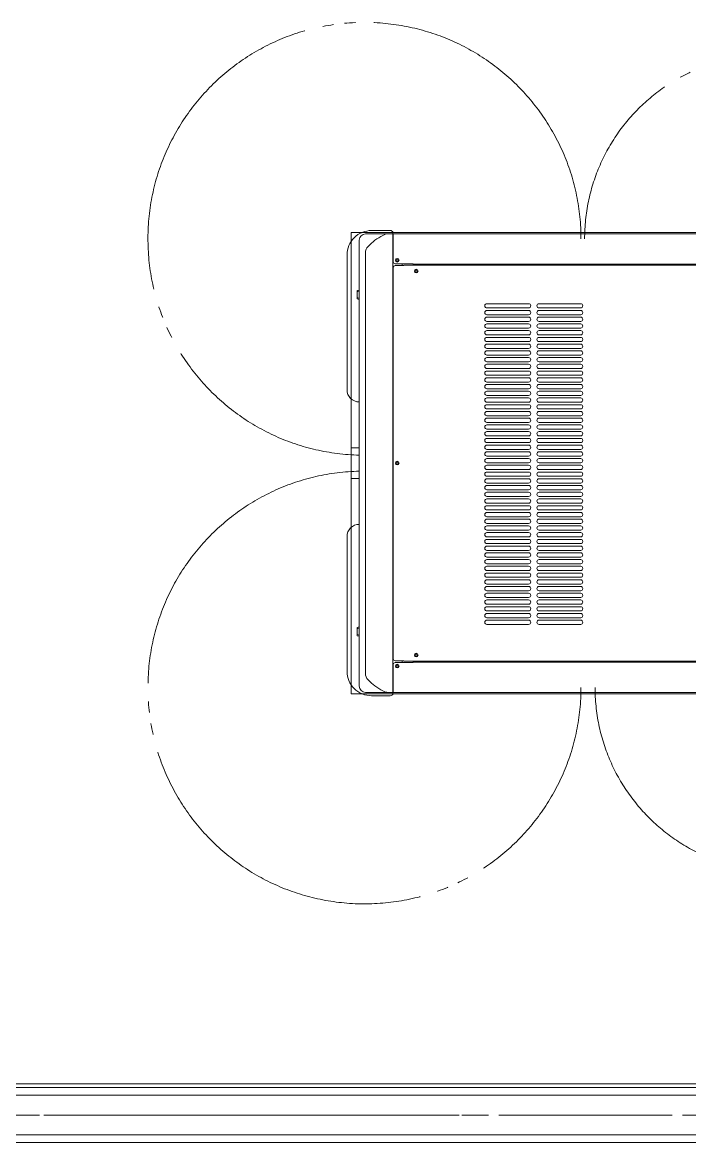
# Model space of a CAD drawing. Units: millimetres at full size. Extents: x -12803 to 120774, y -9413 to 101127.
# Drawn here: x 106902 to 107991, y 8751 to 10581 of the extents above; entities that cross this region are included whole.
import ezdxf

# ---------------------------------------------------------------- set-up
doc = ezdxf.new("R2010")
doc.units = ezdxf.units.MM
doc.header["$LTSCALE"] = 30
for name, pattern in [('CHAIN2', [12, 9, -1, 1, -1]), ('DOUBLE_CHAIN1', [8.8, 5, -1, 0.6, -0.6, 0.6, -1]), ('LONG_DOUBLE_CHAIN', [21.8, 18, -1, 0.6, -0.6, 0.6, -1])]:
    doc.linetypes.add(name, pattern=pattern)
doc.layers.add('0-0_NoName', color=7, linetype='Continuous')
for name, color, linetype, lineweight in [('0-E_AIHO48-厨房機器既設品', 7, 'Continuous', 15), ('2-2_間仕切り芯', 7, 'DOUBLE_CHAIN1', 15), ('2-3_間仕切り', 7, 'Continuous', 15), ('3-2_AIHO08-壁芯', 7, 'CHAIN2', 15)]:
    doc.layers.add(name, color=color, linetype=linetype, lineweight=lineweight)

# ---------------------------------------------------------------- blocks, each defined once
blk = doc.blocks.new('グループ部品-732')
at = {"layer": '0-E_AIHO48-厨房機器既設品'}
for p, q in [((107506.68, 10235.91), (107461.68, 10235.91)), ((107471.68, 10241.41), (107502.16, 10241.41)), ((107505.88, 10239.94), (107504.94, 10240.57)), ((107506.68, 10238.45), (107506.68, 10235.91)), ((108247.18, 10238.41), (107506.68, 10238.41)), ((107506.68, 10235.91), (107506.68, 9486.91)), ((107507.18, 10235.41), (107506.68, 10235.41)), ((107506.68, 10234.91), (107507.18, 10234.91)), ((107507.18, 10190.11), (107507.18, 10235.91)), ((108751.18, 10235.91), (107507.18, 10235.91)), ((107431.68, 9981.41), (107431.68, 10201.41)), ((107461.68, 9517.77), (107461.68, 10205.05)), ((107507.18, 9541.51), (107507.18, 10181.31)), ((107510.18, 10187.11), (107539.68, 10187.11)), ((107510.18, 10184.31), (107524.18, 10184.31)), ((107521.68, 10187.11), (107521.68, 10184.31)), ((108734.18, 10184.91), (107524.18, 10184.91)), ((107524.18, 10184.91), (107524.18, 10184.31)), ((107539.68, 10184.91), (107539.68, 10187.11)), ((108718.68, 10186.31), (107539.68, 10186.31)), ((107506.68, 10170.16), (107507.18, 10170.16)), ((107451.68, 10144.22), (107448.48, 10143.36)), ((107448.48, 10129.86), (107448.48, 10143.36)), ((107451.68, 10142.72), (107448.48, 10141.38)), ((107506.68, 10150.16), (107507.18, 10150.16)), ((107451.68, 10130.5), (107448.48, 10131.84)), ((107448.48, 10129.86), (107451.68, 10129)), ((107728.18, 10121.91), (107660.18, 10121.91)), ((107813.18, 10121.91), (107745.18, 10121.91)), ((107660.18, 10114.91), (107728.18, 10114.91)), ((107728.18, 10110.91), (107660.18, 10110.91)), ((107660.18, 10103.91), (107728.18, 10103.91)), ((107745.18, 10114.91), (107813.18, 10114.91)), ((107813.18, 10110.91), (107745.18, 10110.91)), ((107745.18, 10103.91), (107813.18, 10103.91)), ((107728.18, 10099.91), (107660.18, 10099.91)), ((107660.18, 10092.91), (107728.18, 10092.91)), ((107728.18, 10088.91), (107660.18, 10088.91)), ((107813.18, 10099.91), (107745.18, 10099.91)), ((107745.18, 10092.91), (107813.18, 10092.91)), ((107813.18, 10088.91), (107745.18, 10088.91)), ((107660.18, 10081.91), (107728.18, 10081.91)), ((107728.18, 10077.91), (107660.18, 10077.91)), ((107660.18, 10070.91), (107728.18, 10070.91)), ((107728.18, 10066.91), (107660.18, 10066.91)), ((107745.18, 10081.91), (107813.18, 10081.91)), ((107813.18, 10077.91), (107745.18, 10077.91)), ((107745.18, 10070.91), (107813.18, 10070.91)), ((107813.18, 10066.91), (107745.18, 10066.91)), ((107660.18, 10059.91), (107728.18, 10059.91)), ((107728.18, 10055.91), (107660.18, 10055.91)), ((107660.18, 10048.91), (107728.18, 10048.91)), ((107745.18, 10059.91), (107813.18, 10059.91)), ((107813.18, 10055.91), (107745.18, 10055.91)), ((107745.18, 10048.91), (107813.18, 10048.91)), ((107728.18, 10044.91), (107660.18, 10044.91)), ((107660.18, 10037.91), (107728.18, 10037.91)), ((107728.18, 10033.91), (107660.18, 10033.91)), ((107813.18, 10044.91), (107745.18, 10044.91)), ((107745.18, 10037.91), (107813.18, 10037.91)), ((107813.18, 10033.91), (107745.18, 10033.91)), ((107660.18, 10026.91), (107728.18, 10026.91)), ((107728.18, 10022.91), (107660.18, 10022.91)), ((107660.18, 10015.91), (107728.18, 10015.91)), ((107728.18, 10011.91), (107660.18, 10011.91)), ((107745.18, 10026.91), (107813.18, 10026.91)), ((107813.18, 10022.91), (107745.18, 10022.91)), ((107745.18, 10015.91), (107813.18, 10015.91)), ((107813.18, 10011.91), (107745.18, 10011.91)), ((107660.18, 10004.91), (107728.18, 10004.91)), ((107728.18, 10000.91), (107660.18, 10000.91)), ((107660.18, 9993.91), (107728.18, 9993.91)), ((107745.18, 10004.91), (107813.18, 10004.91)), ((107813.18, 10000.91), (107745.18, 10000.91)), ((107745.18, 9993.91), (107813.18, 9993.91)), ((107728.18, 9989.91), (107660.18, 9989.91)), ((107660.18, 9982.91), (107728.18, 9982.91)), ((107728.18, 9978.91), (107660.18, 9978.91)), ((107813.18, 9989.91), (107745.18, 9989.91)), ((107745.18, 9982.91), (107813.18, 9982.91)), ((107813.18, 9978.91), (107745.18, 9978.91)), ((107660.18, 9971.91), (107728.18, 9971.91)), ((107728.18, 9967.91), (107660.18, 9967.91)), ((107660.18, 9960.91), (107728.18, 9960.91)), ((107728.18, 9956.91), (107660.18, 9956.91)), ((107745.18, 9971.91), (107813.18, 9971.91)), ((107813.18, 9967.91), (107745.18, 9967.91)), ((107745.18, 9960.91), (107813.18, 9960.91)), ((107813.18, 9956.91), (107745.18, 9956.91)), ((107660.18, 9949.91), (107728.18, 9949.91)), ((107728.18, 9945.91), (107660.18, 9945.91)), ((107660.18, 9938.91), (107728.18, 9938.91)), ((107745.18, 9949.91), (107813.18, 9949.91)), ((107813.18, 9945.91), (107745.18, 9945.91)), ((107745.18, 9938.91), (107813.18, 9938.91)), ((107728.18, 9934.91), (107660.18, 9934.91)), ((107660.18, 9927.91), (107728.18, 9927.91)), ((107728.18, 9923.91), (107660.18, 9923.91)), ((107813.18, 9934.91), (107745.18, 9934.91)), ((107745.18, 9927.91), (107813.18, 9927.91)), ((107813.18, 9923.91), (107745.18, 9923.91)), ((107660.18, 9916.91), (107728.18, 9916.91)), ((107728.18, 9912.91), (107660.18, 9912.91)), ((107660.18, 9905.91), (107728.18, 9905.91)), ((107728.18, 9901.91), (107660.18, 9901.91)), ((107745.18, 9916.91), (107813.18, 9916.91)), ((107813.18, 9912.91), (107745.18, 9912.91)), ((107745.18, 9905.91), (107813.18, 9905.91)), ((107813.18, 9901.91), (107745.18, 9901.91)), ((107438.68, 9886.41), (107438.68, 9836.41)), ((107438.68, 9886.41), (107451.68, 9886.41)), ((107660.18, 9894.91), (107728.18, 9894.91)), ((107728.18, 9890.91), (107660.18, 9890.91)), ((107660.18, 9883.91), (107728.18, 9883.91)), ((107745.18, 9894.91), (107813.18, 9894.91)), ((107813.18, 9890.91), (107745.18, 9890.91)), ((107745.18, 9883.91), (107813.18, 9883.91)), ((107728.18, 9879.91), (107660.18, 9879.91)), ((107660.18, 9872.91), (107728.18, 9872.91)), ((107728.18, 9868.91), (107660.18, 9868.91)), ((107813.18, 9879.91), (107745.18, 9879.91)), ((107745.18, 9872.91), (107813.18, 9872.91)), ((107813.18, 9868.91), (107745.18, 9868.91)), ((107660.18, 9861.91), (107728.18, 9861.91)), ((107728.18, 9857.91), (107660.18, 9857.91)), ((107660.18, 9850.91), (107728.18, 9850.91)), ((107728.18, 9846.91), (107660.18, 9846.91)), ((107745.18, 9861.91), (107813.18, 9861.91)), ((107813.18, 9857.91), (107745.18, 9857.91)), ((107745.18, 9850.91), (107813.18, 9850.91)), ((107813.18, 9846.91), (107745.18, 9846.91)), ((107438.68, 9836.41), (107451.68, 9836.41)), ((107660.18, 9839.91), (107728.18, 9839.91)), ((107728.18, 9835.91), (107660.18, 9835.91)), ((107660.18, 9828.91), (107728.18, 9828.91)), ((107745.18, 9839.91), (107813.18, 9839.91)), ((107813.18, 9835.91), (107745.18, 9835.91)), ((107745.18, 9828.91), (107813.18, 9828.91)), ((107728.18, 9824.91), (107660.18, 9824.91)), ((107660.18, 9817.91), (107728.18, 9817.91)), ((107728.18, 9813.91), (107660.18, 9813.91)), ((107813.18, 9824.91), (107745.18, 9824.91)), ((107745.18, 9817.91), (107813.18, 9817.91)), ((107813.18, 9813.91), (107745.18, 9813.91)), ((107660.18, 9806.91), (107728.18, 9806.91)), ((107728.18, 9802.91), (107660.18, 9802.91)), ((107660.18, 9795.91), (107728.18, 9795.91)), ((107728.18, 9791.91), (107660.18, 9791.91)), ((107745.18, 9806.91), (107813.18, 9806.91)), ((107813.18, 9802.91), (107745.18, 9802.91)), ((107745.18, 9795.91), (107813.18, 9795.91)), ((107813.18, 9791.91), (107745.18, 9791.91)), ((107660.18, 9784.91), (107728.18, 9784.91)), ((107728.18, 9780.91), (107660.18, 9780.91)), ((107660.18, 9773.91), (107728.18, 9773.91)), ((107745.18, 9784.91), (107813.18, 9784.91)), ((107813.18, 9780.91), (107745.18, 9780.91)), ((107745.18, 9773.91), (107813.18, 9773.91)), ((107728.18, 9769.91), (107660.18, 9769.91)), ((107660.18, 9762.91), (107728.18, 9762.91)), ((107728.18, 9758.91), (107660.18, 9758.91)), ((107813.18, 9769.91), (107745.18, 9769.91)), ((107745.18, 9762.91), (107813.18, 9762.91)), ((107813.18, 9758.91), (107745.18, 9758.91)), ((107431.68, 9741.41), (107431.68, 9521.41)), ((107660.18, 9751.91), (107728.18, 9751.91)), ((107728.18, 9747.91), (107660.18, 9747.91)), ((107660.18, 9740.91), (107728.18, 9740.91)), ((107728.18, 9736.91), (107660.18, 9736.91)), ((107745.18, 9751.91), (107813.18, 9751.91)), ((107813.18, 9747.91), (107745.18, 9747.91)), ((107745.18, 9740.91), (107813.18, 9740.91)), ((107813.18, 9736.91), (107745.18, 9736.91)), ((107660.18, 9729.91), (107728.18, 9729.91)), ((107728.18, 9725.91), (107660.18, 9725.91)), ((107660.18, 9718.91), (107728.18, 9718.91)), ((107745.18, 9729.91), (107813.18, 9729.91)), ((107813.18, 9725.91), (107745.18, 9725.91)), ((107745.18, 9718.91), (107813.18, 9718.91)), ((107728.18, 9714.91), (107660.18, 9714.91)), ((107660.18, 9707.91), (107728.18, 9707.91)), ((107728.18, 9703.91), (107660.18, 9703.91)), ((107813.18, 9714.91), (107745.18, 9714.91)), ((107745.18, 9707.91), (107813.18, 9707.91)), ((107813.18, 9703.91), (107745.18, 9703.91)), ((107660.18, 9696.91), (107728.18, 9696.91)), ((107728.18, 9692.91), (107660.18, 9692.91)), ((107660.18, 9685.91), (107728.18, 9685.91)), ((107728.18, 9681.91), (107660.18, 9681.91)), ((107745.18, 9696.91), (107813.18, 9696.91)), ((107813.18, 9692.91), (107745.18, 9692.91)), ((107745.18, 9685.91), (107813.18, 9685.91)), ((107813.18, 9681.91), (107745.18, 9681.91)), ((107660.18, 9674.91), (107728.18, 9674.91)), ((107728.18, 9670.91), (107660.18, 9670.91)), ((107660.18, 9663.91), (107728.18, 9663.91)), ((107745.18, 9674.91), (107813.18, 9674.91)), ((107813.18, 9670.91), (107745.18, 9670.91)), ((107745.18, 9663.91), (107813.18, 9663.91)), ((107728.18, 9659.91), (107660.18, 9659.91)), ((107660.18, 9652.91), (107728.18, 9652.91)), ((107728.18, 9648.91), (107660.18, 9648.91)), ((107813.18, 9659.91), (107745.18, 9659.91)), ((107745.18, 9652.91), (107813.18, 9652.91)), ((107813.18, 9648.91), (107745.18, 9648.91)), ((107660.18, 9641.91), (107728.18, 9641.91)), ((107728.18, 9637.91), (107660.18, 9637.91)), ((107660.18, 9630.91), (107728.18, 9630.91)), ((107728.18, 9626.91), (107660.18, 9626.91)), ((107745.18, 9641.91), (107813.18, 9641.91)), ((107813.18, 9637.91), (107745.18, 9637.91)), ((107745.18, 9630.91), (107813.18, 9630.91)), ((107813.18, 9626.91), (107745.18, 9626.91)), ((107660.18, 9619.91), (107728.18, 9619.91)), ((107728.18, 9615.91), (107660.18, 9615.91)), ((107660.18, 9608.91), (107728.18, 9608.91)), ((107745.18, 9619.91), (107813.18, 9619.91)), ((107813.18, 9615.91), (107745.18, 9615.91)), ((107745.18, 9608.91), (107813.18, 9608.91)), ((107451.68, 9593.82), (107448.48, 9592.96)), ((107448.48, 9579.46), (107448.48, 9592.96)), ((107451.68, 9592.32), (107448.48, 9590.98)), ((107728.18, 9604.91), (107660.18, 9604.91)), ((107660.18, 9597.91), (107728.18, 9597.91)), ((107813.18, 9604.91), (107745.18, 9604.91)), ((107745.18, 9597.91), (107813.18, 9597.91)), ((107451.68, 9580.1), (107448.48, 9581.44)), ((107448.48, 9579.46), (107451.68, 9578.6)), ((107506.68, 9572.66), (107507.18, 9572.66)), ((107506.68, 9552.66), (107507.18, 9552.66)), ((107510.18, 9538.51), (107524.18, 9538.51)), ((107510.18, 9535.71), (107539.68, 9535.71)), ((107521.68, 9538.51), (107521.68, 9535.71)), ((107524.18, 9537.91), (107524.18, 9538.51)), ((108734.18, 9537.91), (107524.18, 9537.91)), ((107539.68, 9537.91), (107539.68, 9535.71)), ((107539.68, 9536.51), (108718.68, 9536.51)), ((107507.18, 9532.71), (107507.18, 9486.91)), ((107506.68, 9486.91), (107461.68, 9486.91)), ((107471.68, 9481.41), (107502.16, 9481.41)), ((107505.88, 9482.88), (107504.94, 9482.25)), ((107507.18, 9487.91), (107506.68, 9487.91)), ((107507.18, 9487.41), (107506.68, 9487.41)), ((107506.68, 9486.91), (107506.68, 9484.37)), ((107506.68, 9484.41), (108751.68, 9484.41)), ((107507.18, 9486.91), (108751.18, 9486.91))]:
    blk.add_line(p, q, dxfattribs=at)
blk.add_lwpolyline([(107438.68, 10238.42), (108826.68, 10238.4), (108826.68, 9484.4), (107438.68, 9484.42)], close=True, dxfattribs=at)
blk.add_lwpolyline([(107451.68, 10225.91), (107451.68, 9961.41), (107451.68, 9886.41), (107451.68, 9836.41), (107451.68, 9761.41), (107451.68, 9496.91)], dxfattribs=at)
for centre, radius in [((107513.68, 10192.91), 3), ((107513.68, 10192.91), 1.6), ((107544.68, 10175.11), 3), ((107544.68, 10175.11), 1.6), ((107513.68, 9861.41), 3), ((107513.68, 9861.41), 1.6), ((107544.68, 9547.71), 3), ((107544.68, 9547.71), 1.6), ((107513.68, 9529.91), 3), ((107513.68, 9529.91), 1.6)]:
    blk.add_circle(centre, radius, dxfattribs=at)
at = {"layer": '0-E_AIHO48-厨房機器既設品', "linetype": 'LONG_DOUBLE_CHAIN'}
for centre, radius, start, end in [((107460.18, 10227.91), 353.5, 0, 268.62217), ((108120.68, 10227.91), 301, 0, 180), ((107460.18, 9494.91), 353.5, 91.37783, 0), ((108137.68, 9494.91), 301, 180, 0)]:
    blk.add_arc(centre, radius, start, end, dxfattribs=at)
at = {"layer": '0-E_AIHO48-厨房機器既設品'}
for centre, radius, start, end in [((107471.68, 10201.41), 40, 89.99986, 180.00017), ((107461.68, 10225.91), 10, 90, 180), ((107537.26, 10145.43), 100, 118.23261, 135.45343), ((107499.41, 10215.91), 20, 90, 118.23245), ((107502.16, 10236.41), 5, 56.31003, 90), ((107504.88, 10238.45), 1.8, 0.00017, 56.31006), ((107476.68, 10205.05), 15, 135.45343, 180), ((107513.68, 10192.91), 2, 75, 15), ((107510.18, 10190.11), 3, 180, 270), ((107510.18, 10181.31), 3, 90, 180), ((107544.68, 10175.11), 2, 75, 15), ((107660.18, 10118.41), 3.5, 90, 270), ((107728.18, 10118.41), 3.5, 270, 90), ((107745.18, 10118.41), 3.5, 90, 270), ((107813.18, 10118.41), 3.5, 270, 90), ((107660.18, 10107.41), 3.5, 90, 270), ((107728.18, 10107.41), 3.5, 270, 90), ((107745.18, 10107.41), 3.5, 90, 270), ((107813.18, 10107.41), 3.5, 270, 90), ((107660.18, 10096.41), 3.5, 90, 270), ((107660.18, 10085.41), 3.5, 90, 270), ((107728.18, 10096.41), 3.5, 270, 90), ((107728.18, 10085.41), 3.5, 270, 90), ((107745.18, 10096.41), 3.5, 90, 270), ((107745.18, 10085.41), 3.5, 90, 270), ((107813.18, 10096.41), 3.5, 270, 90), ((107813.18, 10085.41), 3.5, 270, 90), ((107660.18, 10074.41), 3.5, 90, 270), ((107660.18, 10063.41), 3.5, 90, 270), ((107728.18, 10074.41), 3.5, 270, 90), ((107728.18, 10063.41), 3.5, 270, 90), ((107745.18, 10074.41), 3.5, 90, 270), ((107745.18, 10063.41), 3.5, 90, 270), ((107813.18, 10074.41), 3.5, 270, 90), ((107813.18, 10063.41), 3.5, 270, 90), ((107660.18, 10052.41), 3.5, 90, 270), ((107728.18, 10052.41), 3.5, 270, 90), ((107745.18, 10052.41), 3.5, 90, 270), ((107813.18, 10052.41), 3.5, 270, 90), ((107660.18, 10041.41), 3.5, 90, 270), ((107660.18, 10030.41), 3.5, 90, 270), ((107728.18, 10041.41), 3.5, 270, 90), ((107728.18, 10030.41), 3.5, 270, 90), ((107745.18, 10041.41), 3.5, 90, 270), ((107745.18, 10030.41), 3.5, 90, 270), ((107813.18, 10041.41), 3.5, 270, 90), ((107813.18, 10030.41), 3.5, 270, 90), ((107660.18, 10019.41), 3.5, 90, 270), ((107660.18, 10008.41), 3.5, 90, 270), ((107728.18, 10019.41), 3.5, 270, 90), ((107728.18, 10008.41), 3.5, 270, 90), ((107745.18, 10019.41), 3.5, 90, 270), ((107745.18, 10008.41), 3.5, 90, 270), ((107813.18, 10019.41), 3.5, 270, 90), ((107813.18, 10008.41), 3.5, 270, 90), ((107660.18, 9997.41), 3.5, 90, 270), ((107728.18, 9997.41), 3.5, 270, 90), ((107745.18, 9997.41), 3.5, 90, 270), ((107813.18, 9997.41), 3.5, 270, 90), ((107451.68, 9981.41), 20, 180, 270), ((107660.18, 9986.41), 3.5, 90, 270), ((107660.18, 9975.41), 3.5, 90, 270), ((107728.18, 9986.41), 3.5, 270, 90), ((107728.18, 9975.41), 3.5, 270, 90), ((107745.18, 9986.41), 3.5, 90, 270), ((107745.18, 9975.41), 3.5, 90, 270), ((107813.18, 9986.41), 3.5, 270, 90), ((107813.18, 9975.41), 3.5, 270, 90), ((107660.18, 9964.41), 3.5, 90, 270), ((107660.18, 9953.41), 3.5, 90, 270), ((107728.18, 9964.41), 3.5, 270, 90), ((107728.18, 9953.41), 3.5, 270, 90), ((107745.18, 9964.41), 3.5, 90, 270), ((107745.18, 9953.41), 3.5, 90, 270), ((107813.18, 9964.41), 3.5, 270, 90), ((107813.18, 9953.41), 3.5, 270, 90), ((107660.18, 9942.41), 3.5, 90, 270), ((107728.18, 9942.41), 3.5, 270, 90), ((107745.18, 9942.41), 3.5, 90, 270), ((107813.18, 9942.41), 3.5, 270, 90), ((107660.18, 9931.41), 3.5, 90, 270), ((107660.18, 9920.41), 3.5, 90, 270), ((107728.18, 9931.41), 3.5, 270, 90), ((107728.18, 9920.41), 3.5, 270, 90), ((107745.18, 9931.41), 3.5, 90, 270), ((107745.18, 9920.41), 3.5, 90, 270), ((107813.18, 9931.41), 3.5, 270, 90), ((107813.18, 9920.41), 3.5, 270, 90), ((107660.18, 9909.41), 3.5, 90, 270), ((107660.18, 9898.41), 3.5, 90, 270), ((107728.18, 9909.41), 3.5, 270, 90), ((107728.18, 9898.41), 3.5, 270, 90), ((107745.18, 9909.41), 3.5, 90, 270), ((107745.18, 9898.41), 3.5, 90, 270), ((107813.18, 9909.41), 3.5, 270, 90), ((107813.18, 9898.41), 3.5, 270, 90), ((107660.18, 9887.41), 3.5, 90, 270), ((107728.18, 9887.41), 3.5, 270, 90), ((107745.18, 9887.41), 3.5, 90, 270), ((107813.18, 9887.41), 3.5, 270, 90), ((107660.18, 9876.41), 3.5, 90, 270), ((107660.18, 9865.41), 3.5, 90, 270), ((107728.18, 9876.41), 3.5, 270, 90), ((107728.18, 9865.41), 3.5, 270, 90), ((107745.18, 9876.41), 3.5, 90, 270), ((107745.18, 9865.41), 3.5, 90, 270), ((107813.18, 9876.41), 3.5, 270, 90), ((107813.18, 9865.41), 3.5, 270, 90), ((107513.68, 9861.41), 2, 75, 15), ((107660.18, 9854.41), 3.5, 90, 270), ((107660.18, 9843.41), 3.5, 90, 270), ((107728.18, 9854.41), 3.5, 270, 90), ((107728.18, 9843.41), 3.5, 270, 90), ((107745.18, 9854.41), 3.5, 90, 270), ((107745.18, 9843.41), 3.5, 90, 270), ((107813.18, 9854.41), 3.5, 270, 90), ((107813.18, 9843.41), 3.5, 270, 90), ((107660.18, 9832.41), 3.5, 90, 270), ((107728.18, 9832.41), 3.5, 270, 90), ((107745.18, 9832.41), 3.5, 90, 270), ((107813.18, 9832.41), 3.5, 270, 90), ((107660.18, 9821.41), 3.5, 90, 270), ((107660.18, 9810.41), 3.5, 90, 270), ((107728.18, 9821.41), 3.5, 270, 90), ((107728.18, 9810.41), 3.5, 270, 90), ((107745.18, 9821.41), 3.5, 90, 270), ((107745.18, 9810.41), 3.5, 90, 270), ((107813.18, 9821.41), 3.5, 270, 90), ((107813.18, 9810.41), 3.5, 270, 90), ((107660.18, 9799.41), 3.5, 90, 270), ((107660.18, 9788.41), 3.5, 90, 270), ((107728.18, 9799.41), 3.5, 270, 90), ((107728.18, 9788.41), 3.5, 270, 90), ((107745.18, 9799.41), 3.5, 90, 270), ((107745.18, 9788.41), 3.5, 90, 270), ((107813.18, 9799.41), 3.5, 270, 90), ((107813.18, 9788.41), 3.5, 270, 90), ((107660.18, 9777.41), 3.5, 90, 270), ((107728.18, 9777.41), 3.5, 270, 90), ((107745.18, 9777.41), 3.5, 90, 270), ((107813.18, 9777.41), 3.5, 270, 90), ((107451.68, 9741.41), 20, 90, 180), ((107660.18, 9766.41), 3.5, 90, 270), ((107660.18, 9755.41), 3.5, 90, 270), ((107728.18, 9766.41), 3.5, 270, 90), ((107728.18, 9755.41), 3.5, 270, 90), ((107745.18, 9766.41), 3.5, 90, 270), ((107745.18, 9755.41), 3.5, 90, 270), ((107813.18, 9766.41), 3.5, 270, 90), ((107813.18, 9755.41), 3.5, 270, 90), ((107660.18, 9744.41), 3.5, 90, 270), ((107660.18, 9733.41), 3.5, 90, 270), ((107728.18, 9744.41), 3.5, 270, 90), ((107728.18, 9733.41), 3.5, 270, 90), ((107745.18, 9744.41), 3.5, 90, 270), ((107745.18, 9733.41), 3.5, 90, 270), ((107813.18, 9744.41), 3.5, 270, 90), ((107813.18, 9733.41), 3.5, 270, 90), ((107660.18, 9722.41), 3.5, 90, 270), ((107728.18, 9722.41), 3.5, 270, 90), ((107745.18, 9722.41), 3.5, 90, 270), ((107813.18, 9722.41), 3.5, 270, 90), ((107660.18, 9711.41), 3.5, 90, 270), ((107660.18, 9700.41), 3.5, 90, 270), ((107728.18, 9711.41), 3.5, 270, 90), ((107728.18, 9700.41), 3.5, 270, 90), ((107745.18, 9711.41), 3.5, 90, 270), ((107745.18, 9700.41), 3.5, 90, 270), ((107813.18, 9711.41), 3.5, 270, 90), ((107813.18, 9700.41), 3.5, 270, 90), ((107660.18, 9689.41), 3.5, 90, 270), ((107660.18, 9678.41), 3.5, 90, 270), ((107728.18, 9689.41), 3.5, 270, 90), ((107728.18, 9678.41), 3.5, 270, 90), ((107745.18, 9689.41), 3.5, 90, 270), ((107745.18, 9678.41), 3.5, 90, 270), ((107813.18, 9689.41), 3.5, 270, 90), ((107813.18, 9678.41), 3.5, 270, 90), ((107660.18, 9667.41), 3.5, 90, 270), ((107728.18, 9667.41), 3.5, 270, 90), ((107745.18, 9667.41), 3.5, 90, 270), ((107813.18, 9667.41), 3.5, 270, 90), ((107660.18, 9656.41), 3.5, 90, 270), ((107660.18, 9645.41), 3.5, 90, 270), ((107728.18, 9656.41), 3.5, 270, 90), ((107728.18, 9645.41), 3.5, 270, 90), ((107745.18, 9656.41), 3.5, 90, 270), ((107745.18, 9645.41), 3.5, 90, 270), ((107813.18, 9656.41), 3.5, 270, 90), ((107813.18, 9645.41), 3.5, 270, 90), ((107660.18, 9634.41), 3.5, 90, 270), ((107660.18, 9623.41), 3.5, 90, 270), ((107728.18, 9634.41), 3.5, 270, 90), ((107728.18, 9623.41), 3.5, 270, 90), ((107745.18, 9634.41), 3.5, 90, 270), ((107745.18, 9623.41), 3.5, 90, 270), ((107813.18, 9634.41), 3.5, 270, 90), ((107813.18, 9623.41), 3.5, 270, 90), ((107660.18, 9612.41), 3.5, 90, 270), ((107728.18, 9612.41), 3.5, 270, 90), ((107745.18, 9612.41), 3.5, 90, 270), ((107813.18, 9612.41), 3.5, 270, 90), ((107660.18, 9601.41), 3.5, 90, 270), ((107728.18, 9601.41), 3.5, 270, 90), ((107745.18, 9601.41), 3.5, 90, 270), ((107813.18, 9601.41), 3.5, 270, 90), ((107510.18, 9541.51), 3, 180, 270), ((107510.18, 9532.71), 3, 90, 180), ((107544.68, 9547.71), 2, 75, 15), ((107471.68, 9521.41), 40, 179.99983, 270.00014), ((107476.68, 9517.77), 15, 180, 224.54657), ((107513.68, 9529.91), 2, 75, 15), ((107537.26, 9577.39), 100, 224.54657, 241.76742), ((107461.68, 9496.91), 10, 180, 270), ((107499.41, 9506.91), 20, 241.76739, 270), ((107502.16, 9486.41), 5, 270.0002, 303.69012), ((107504.88, 9484.37), 1.8, 303.69015, 0.00017)]:
    blk.add_arc(centre, radius, start, end, dxfattribs=at)
at = {"layer": '2-2_間仕切り芯'}
blk.add_line((83968.72, 8796.41), (114317.38, 8796.41), dxfattribs=at)
at = {"layer": '2-3_間仕切り'}
for p, q in [((103644.36, 8841.41), (113304.36, 8841.41)), ((103650.36, 8847.41), (113298.36, 8847.41)), ((103631.86, 8828.91), (113316.86, 8828.91)), ((98629.36, 8763.91), (113381.86, 8763.91)), ((98629.36, 8751.41), (113394.36, 8751.41))]:
    blk.add_line(p, q, dxfattribs=at)
at = {"layer": '3-2_AIHO08-壁芯'}
blk.add_line((113349.36, 8796.41), (84974.36, 8796.41), dxfattribs=at)
blk = doc.blocks.new('グループ部品-763')
at = {"layer": '0-E_AIHO48-厨房機器既設品'}
for p, q in [((107506.68, 10235.91), (107461.68, 10235.91)), ((107471.68, 10241.41), (107502.16, 10241.41)), ((107505.88, 10239.94), (107504.94, 10240.57)), ((107506.68, 10238.45), (107506.68, 10235.91)), ((108247.18, 10238.41), (107506.68, 10238.41)), ((107506.68, 10235.91), (107506.68, 9486.91)), ((107507.18, 10235.41), (107506.68, 10235.41)), ((107506.68, 10234.91), (107507.18, 10234.91)), ((107507.18, 10190.11), (107507.18, 10235.91)), ((108751.18, 10235.91), (107507.18, 10235.91)), ((107431.68, 9981.41), (107431.68, 10201.41)), ((107461.68, 9517.77), (107461.68, 10205.05)), ((107507.18, 9541.51), (107507.18, 10181.31)), ((107510.18, 10187.11), (107539.68, 10187.11)), ((107510.18, 10184.31), (107524.18, 10184.31)), ((107521.68, 10187.11), (107521.68, 10184.31)), ((108734.18, 10184.91), (107524.18, 10184.91)), ((107524.18, 10184.91), (107524.18, 10184.31)), ((107539.68, 10184.91), (107539.68, 10187.11)), ((108718.68, 10186.31), (107539.68, 10186.31)), ((107506.68, 10170.16), (107507.18, 10170.16)), ((107451.68, 10144.22), (107448.48, 10143.36)), ((107448.48, 10129.86), (107448.48, 10143.36)), ((107451.68, 10142.72), (107448.48, 10141.38)), ((107506.68, 10150.16), (107507.18, 10150.16)), ((107451.68, 10130.5), (107448.48, 10131.84)), ((107448.48, 10129.86), (107451.68, 10129)), ((107728.18, 10121.91), (107660.18, 10121.91)), ((107813.18, 10121.91), (107745.18, 10121.91)), ((107660.18, 10114.91), (107728.18, 10114.91)), ((107728.18, 10110.91), (107660.18, 10110.91)), ((107660.18, 10103.91), (107728.18, 10103.91)), ((107745.18, 10114.91), (107813.18, 10114.91)), ((107813.18, 10110.91), (107745.18, 10110.91)), ((107745.18, 10103.91), (107813.18, 10103.91)), ((107728.18, 10099.91), (107660.18, 10099.91)), ((107660.18, 10092.91), (107728.18, 10092.91)), ((107728.18, 10088.91), (107660.18, 10088.91)), ((107813.18, 10099.91), (107745.18, 10099.91)), ((107745.18, 10092.91), (107813.18, 10092.91)), ((107813.18, 10088.91), (107745.18, 10088.91)), ((107660.18, 10081.91), (107728.18, 10081.91)), ((107728.18, 10077.91), (107660.18, 10077.91)), ((107660.18, 10070.91), (107728.18, 10070.91)), ((107728.18, 10066.91), (107660.18, 10066.91)), ((107745.18, 10081.91), (107813.18, 10081.91)), ((107813.18, 10077.91), (107745.18, 10077.91)), ((107745.18, 10070.91), (107813.18, 10070.91)), ((107813.18, 10066.91), (107745.18, 10066.91)), ((107660.18, 10059.91), (107728.18, 10059.91)), ((107728.18, 10055.91), (107660.18, 10055.91)), ((107660.18, 10048.91), (107728.18, 10048.91)), ((107745.18, 10059.91), (107813.18, 10059.91)), ((107813.18, 10055.91), (107745.18, 10055.91)), ((107745.18, 10048.91), (107813.18, 10048.91)), ((107728.18, 10044.91), (107660.18, 10044.91)), ((107660.18, 10037.91), (107728.18, 10037.91)), ((107728.18, 10033.91), (107660.18, 10033.91)), ((107813.18, 10044.91), (107745.18, 10044.91)), ((107745.18, 10037.91), (107813.18, 10037.91)), ((107813.18, 10033.91), (107745.18, 10033.91)), ((107660.18, 10026.91), (107728.18, 10026.91)), ((107728.18, 10022.91), (107660.18, 10022.91)), ((107660.18, 10015.91), (107728.18, 10015.91)), ((107728.18, 10011.91), (107660.18, 10011.91)), ((107745.18, 10026.91), (107813.18, 10026.91)), ((107813.18, 10022.91), (107745.18, 10022.91)), ((107745.18, 10015.91), (107813.18, 10015.91)), ((107813.18, 10011.91), (107745.18, 10011.91)), ((107660.18, 10004.91), (107728.18, 10004.91)), ((107728.18, 10000.91), (107660.18, 10000.91)), ((107660.18, 9993.91), (107728.18, 9993.91)), ((107745.18, 10004.91), (107813.18, 10004.91)), ((107813.18, 10000.91), (107745.18, 10000.91)), ((107745.18, 9993.91), (107813.18, 9993.91)), ((107728.18, 9989.91), (107660.18, 9989.91)), ((107660.18, 9982.91), (107728.18, 9982.91)), ((107728.18, 9978.91), (107660.18, 9978.91)), ((107813.18, 9989.91), (107745.18, 9989.91)), ((107745.18, 9982.91), (107813.18, 9982.91)), ((107813.18, 9978.91), (107745.18, 9978.91)), ((107660.18, 9971.91), (107728.18, 9971.91)), ((107728.18, 9967.91), (107660.18, 9967.91)), ((107660.18, 9960.91), (107728.18, 9960.91)), ((107728.18, 9956.91), (107660.18, 9956.91)), ((107745.18, 9971.91), (107813.18, 9971.91)), ((107813.18, 9967.91), (107745.18, 9967.91)), ((107745.18, 9960.91), (107813.18, 9960.91)), ((107813.18, 9956.91), (107745.18, 9956.91)), ((107660.18, 9949.91), (107728.18, 9949.91)), ((107728.18, 9945.91), (107660.18, 9945.91)), ((107660.18, 9938.91), (107728.18, 9938.91)), ((107745.18, 9949.91), (107813.18, 9949.91)), ((107813.18, 9945.91), (107745.18, 9945.91)), ((107745.18, 9938.91), (107813.18, 9938.91)), ((107728.18, 9934.91), (107660.18, 9934.91)), ((107660.18, 9927.91), (107728.18, 9927.91)), ((107728.18, 9923.91), (107660.18, 9923.91)), ((107813.18, 9934.91), (107745.18, 9934.91)), ((107745.18, 9927.91), (107813.18, 9927.91)), ((107813.18, 9923.91), (107745.18, 9923.91)), ((107660.18, 9916.91), (107728.18, 9916.91)), ((107728.18, 9912.91), (107660.18, 9912.91)), ((107660.18, 9905.91), (107728.18, 9905.91)), ((107728.18, 9901.91), (107660.18, 9901.91)), ((107745.18, 9916.91), (107813.18, 9916.91)), ((107813.18, 9912.91), (107745.18, 9912.91)), ((107745.18, 9905.91), (107813.18, 9905.91)), ((107813.18, 9901.91), (107745.18, 9901.91)), ((107438.68, 9886.41), (107438.68, 9836.41)), ((107438.68, 9886.41), (107451.68, 9886.41)), ((107660.18, 9894.91), (107728.18, 9894.91)), ((107728.18, 9890.91), (107660.18, 9890.91)), ((107660.18, 9883.91), (107728.18, 9883.91)), ((107745.18, 9894.91), (107813.18, 9894.91)), ((107813.18, 9890.91), (107745.18, 9890.91)), ((107745.18, 9883.91), (107813.18, 9883.91)), ((107728.18, 9879.91), (107660.18, 9879.91)), ((107660.18, 9872.91), (107728.18, 9872.91)), ((107728.18, 9868.91), (107660.18, 9868.91)), ((107813.18, 9879.91), (107745.18, 9879.91)), ((107745.18, 9872.91), (107813.18, 9872.91)), ((107813.18, 9868.91), (107745.18, 9868.91)), ((107660.18, 9861.91), (107728.18, 9861.91)), ((107728.18, 9857.91), (107660.18, 9857.91)), ((107660.18, 9850.91), (107728.18, 9850.91)), ((107728.18, 9846.91), (107660.18, 9846.91)), ((107745.18, 9861.91), (107813.18, 9861.91)), ((107813.18, 9857.91), (107745.18, 9857.91)), ((107745.18, 9850.91), (107813.18, 9850.91)), ((107813.18, 9846.91), (107745.18, 9846.91)), ((107438.68, 9836.41), (107451.68, 9836.41)), ((107660.18, 9839.91), (107728.18, 9839.91)), ((107728.18, 9835.91), (107660.18, 9835.91)), ((107660.18, 9828.91), (107728.18, 9828.91)), ((107745.18, 9839.91), (107813.18, 9839.91)), ((107813.18, 9835.91), (107745.18, 9835.91)), ((107745.18, 9828.91), (107813.18, 9828.91)), ((107728.18, 9824.91), (107660.18, 9824.91)), ((107660.18, 9817.91), (107728.18, 9817.91)), ((107728.18, 9813.91), (107660.18, 9813.91)), ((107813.18, 9824.91), (107745.18, 9824.91)), ((107745.18, 9817.91), (107813.18, 9817.91)), ((107813.18, 9813.91), (107745.18, 9813.91)), ((107660.18, 9806.91), (107728.18, 9806.91)), ((107728.18, 9802.91), (107660.18, 9802.91)), ((107660.18, 9795.91), (107728.18, 9795.91)), ((107728.18, 9791.91), (107660.18, 9791.91)), ((107745.18, 9806.91), (107813.18, 9806.91)), ((107813.18, 9802.91), (107745.18, 9802.91)), ((107745.18, 9795.91), (107813.18, 9795.91)), ((107813.18, 9791.91), (107745.18, 9791.91)), ((107660.18, 9784.91), (107728.18, 9784.91)), ((107728.18, 9780.91), (107660.18, 9780.91)), ((107660.18, 9773.91), (107728.18, 9773.91)), ((107745.18, 9784.91), (107813.18, 9784.91)), ((107813.18, 9780.91), (107745.18, 9780.91)), ((107745.18, 9773.91), (107813.18, 9773.91)), ((107728.18, 9769.91), (107660.18, 9769.91)), ((107660.18, 9762.91), (107728.18, 9762.91)), ((107728.18, 9758.91), (107660.18, 9758.91)), ((107813.18, 9769.91), (107745.18, 9769.91)), ((107745.18, 9762.91), (107813.18, 9762.91)), ((107813.18, 9758.91), (107745.18, 9758.91)), ((107431.68, 9741.41), (107431.68, 9521.41)), ((107660.18, 9751.91), (107728.18, 9751.91)), ((107728.18, 9747.91), (107660.18, 9747.91)), ((107660.18, 9740.91), (107728.18, 9740.91)), ((107728.18, 9736.91), (107660.18, 9736.91)), ((107745.18, 9751.91), (107813.18, 9751.91)), ((107813.18, 9747.91), (107745.18, 9747.91)), ((107745.18, 9740.91), (107813.18, 9740.91)), ((107813.18, 9736.91), (107745.18, 9736.91)), ((107660.18, 9729.91), (107728.18, 9729.91)), ((107728.18, 9725.91), (107660.18, 9725.91)), ((107660.18, 9718.91), (107728.18, 9718.91)), ((107745.18, 9729.91), (107813.18, 9729.91)), ((107813.18, 9725.91), (107745.18, 9725.91)), ((107745.18, 9718.91), (107813.18, 9718.91)), ((107728.18, 9714.91), (107660.18, 9714.91)), ((107660.18, 9707.91), (107728.18, 9707.91)), ((107728.18, 9703.91), (107660.18, 9703.91)), ((107813.18, 9714.91), (107745.18, 9714.91)), ((107745.18, 9707.91), (107813.18, 9707.91)), ((107813.18, 9703.91), (107745.18, 9703.91)), ((107660.18, 9696.91), (107728.18, 9696.91)), ((107728.18, 9692.91), (107660.18, 9692.91)), ((107660.18, 9685.91), (107728.18, 9685.91)), ((107728.18, 9681.91), (107660.18, 9681.91)), ((107745.18, 9696.91), (107813.18, 9696.91)), ((107813.18, 9692.91), (107745.18, 9692.91)), ((107745.18, 9685.91), (107813.18, 9685.91)), ((107813.18, 9681.91), (107745.18, 9681.91)), ((107660.18, 9674.91), (107728.18, 9674.91)), ((107728.18, 9670.91), (107660.18, 9670.91)), ((107660.18, 9663.91), (107728.18, 9663.91)), ((107745.18, 9674.91), (107813.18, 9674.91)), ((107813.18, 9670.91), (107745.18, 9670.91)), ((107745.18, 9663.91), (107813.18, 9663.91)), ((107728.18, 9659.91), (107660.18, 9659.91)), ((107660.18, 9652.91), (107728.18, 9652.91)), ((107728.18, 9648.91), (107660.18, 9648.91)), ((107813.18, 9659.91), (107745.18, 9659.91)), ((107745.18, 9652.91), (107813.18, 9652.91)), ((107813.18, 9648.91), (107745.18, 9648.91)), ((107660.18, 9641.91), (107728.18, 9641.91)), ((107728.18, 9637.91), (107660.18, 9637.91)), ((107660.18, 9630.91), (107728.18, 9630.91)), ((107728.18, 9626.91), (107660.18, 9626.91)), ((107745.18, 9641.91), (107813.18, 9641.91)), ((107813.18, 9637.91), (107745.18, 9637.91)), ((107745.18, 9630.91), (107813.18, 9630.91)), ((107813.18, 9626.91), (107745.18, 9626.91)), ((107660.18, 9619.91), (107728.18, 9619.91)), ((107728.18, 9615.91), (107660.18, 9615.91)), ((107660.18, 9608.91), (107728.18, 9608.91)), ((107745.18, 9619.91), (107813.18, 9619.91)), ((107813.18, 9615.91), (107745.18, 9615.91)), ((107745.18, 9608.91), (107813.18, 9608.91)), ((107451.68, 9593.82), (107448.48, 9592.96)), ((107448.48, 9579.46), (107448.48, 9592.96)), ((107451.68, 9592.32), (107448.48, 9590.98)), ((107728.18, 9604.91), (107660.18, 9604.91)), ((107660.18, 9597.91), (107728.18, 9597.91)), ((107813.18, 9604.91), (107745.18, 9604.91)), ((107745.18, 9597.91), (107813.18, 9597.91)), ((107451.68, 9580.1), (107448.48, 9581.44)), ((107448.48, 9579.46), (107451.68, 9578.6)), ((107506.68, 9572.66), (107507.18, 9572.66)), ((107506.68, 9552.66), (107507.18, 9552.66)), ((107510.18, 9538.51), (107524.18, 9538.51)), ((107510.18, 9535.71), (107539.68, 9535.71)), ((107521.68, 9538.51), (107521.68, 9535.71)), ((107524.18, 9537.91), (107524.18, 9538.51)), ((108734.18, 9537.91), (107524.18, 9537.91)), ((107539.68, 9537.91), (107539.68, 9535.71)), ((107539.68, 9536.51), (108718.68, 9536.51)), ((107507.18, 9532.71), (107507.18, 9486.91)), ((107506.68, 9486.91), (107461.68, 9486.91)), ((107471.68, 9481.41), (107502.16, 9481.41)), ((107505.88, 9482.88), (107504.94, 9482.25)), ((107507.18, 9487.91), (107506.68, 9487.91)), ((107507.18, 9487.41), (107506.68, 9487.41)), ((107506.68, 9486.91), (107506.68, 9484.37)), ((107506.68, 9484.41), (108751.68, 9484.41)), ((107507.18, 9486.91), (108751.18, 9486.91))]:
    blk.add_line(p, q, dxfattribs=at)
blk.add_lwpolyline([(107438.68, 10238.42), (108826.68, 10238.4), (108826.68, 9484.4), (107438.68, 9484.42)], close=True, dxfattribs=at)
blk.add_lwpolyline([(107451.68, 10225.91), (107451.68, 9961.41), (107451.68, 9886.41), (107451.68, 9836.41), (107451.68, 9761.41), (107451.68, 9496.91)], dxfattribs=at)
for centre, radius in [((107513.68, 10192.91), 3), ((107513.68, 10192.91), 1.6), ((107544.68, 10175.11), 3), ((107544.68, 10175.11), 1.6), ((107513.68, 9861.41), 3), ((107513.68, 9861.41), 1.6), ((107544.68, 9547.71), 3), ((107544.68, 9547.71), 1.6), ((107513.68, 9529.91), 3), ((107513.68, 9529.91), 1.6)]:
    blk.add_circle(centre, radius, dxfattribs=at)
at = {"layer": '0-E_AIHO48-厨房機器既設品', "linetype": 'LONG_DOUBLE_CHAIN'}
for centre, radius, start, end in [((107460.18, 10227.91), 353.5, 0, 268.62217), ((108120.68, 10227.91), 301, 0, 180), ((107460.18, 9494.91), 353.5, 91.37783, 0), ((108137.68, 9494.91), 301, 180, 0)]:
    blk.add_arc(centre, radius, start, end, dxfattribs=at)
at = {"layer": '0-E_AIHO48-厨房機器既設品'}
for centre, radius, start, end in [((107471.68, 10201.41), 40, 89.99986, 180.00017), ((107461.68, 10225.91), 10, 90, 180), ((107537.26, 10145.43), 100, 118.23261, 135.45343), ((107499.41, 10215.91), 20, 90, 118.23245), ((107502.16, 10236.41), 5, 56.31003, 90), ((107504.88, 10238.45), 1.8, 0.00017, 56.31006), ((107476.68, 10205.05), 15, 135.45343, 180), ((107513.68, 10192.91), 2, 75, 15), ((107510.18, 10190.11), 3, 180, 270), ((107510.18, 10181.31), 3, 90, 180), ((107544.68, 10175.11), 2, 75, 15), ((107660.18, 10118.41), 3.5, 90, 270), ((107728.18, 10118.41), 3.5, 270, 90), ((107745.18, 10118.41), 3.5, 90, 270), ((107813.18, 10118.41), 3.5, 270, 90), ((107660.18, 10107.41), 3.5, 90, 270), ((107728.18, 10107.41), 3.5, 270, 90), ((107745.18, 10107.41), 3.5, 90, 270), ((107813.18, 10107.41), 3.5, 270, 90), ((107660.18, 10096.41), 3.5, 90, 270), ((107660.18, 10085.41), 3.5, 90, 270), ((107728.18, 10096.41), 3.5, 270, 90), ((107728.18, 10085.41), 3.5, 270, 90), ((107745.18, 10096.41), 3.5, 90, 270), ((107745.18, 10085.41), 3.5, 90, 270), ((107813.18, 10096.41), 3.5, 270, 90), ((107813.18, 10085.41), 3.5, 270, 90), ((107660.18, 10074.41), 3.5, 90, 270), ((107660.18, 10063.41), 3.5, 90, 270), ((107728.18, 10074.41), 3.5, 270, 90), ((107728.18, 10063.41), 3.5, 270, 90), ((107745.18, 10074.41), 3.5, 90, 270), ((107745.18, 10063.41), 3.5, 90, 270), ((107813.18, 10074.41), 3.5, 270, 90), ((107813.18, 10063.41), 3.5, 270, 90), ((107660.18, 10052.41), 3.5, 90, 270), ((107728.18, 10052.41), 3.5, 270, 90), ((107745.18, 10052.41), 3.5, 90, 270), ((107813.18, 10052.41), 3.5, 270, 90), ((107660.18, 10041.41), 3.5, 90, 270), ((107660.18, 10030.41), 3.5, 90, 270), ((107728.18, 10041.41), 3.5, 270, 90), ((107728.18, 10030.41), 3.5, 270, 90), ((107745.18, 10041.41), 3.5, 90, 270), ((107745.18, 10030.41), 3.5, 90, 270), ((107813.18, 10041.41), 3.5, 270, 90), ((107813.18, 10030.41), 3.5, 270, 90), ((107660.18, 10019.41), 3.5, 90, 270), ((107660.18, 10008.41), 3.5, 90, 270), ((107728.18, 10019.41), 3.5, 270, 90), ((107728.18, 10008.41), 3.5, 270, 90), ((107745.18, 10019.41), 3.5, 90, 270), ((107745.18, 10008.41), 3.5, 90, 270), ((107813.18, 10019.41), 3.5, 270, 90), ((107813.18, 10008.41), 3.5, 270, 90), ((107660.18, 9997.41), 3.5, 90, 270), ((107728.18, 9997.41), 3.5, 270, 90), ((107745.18, 9997.41), 3.5, 90, 270), ((107813.18, 9997.41), 3.5, 270, 90), ((107451.68, 9981.41), 20, 180, 270), ((107660.18, 9986.41), 3.5, 90, 270), ((107660.18, 9975.41), 3.5, 90, 270), ((107728.18, 9986.41), 3.5, 270, 90), ((107728.18, 9975.41), 3.5, 270, 90), ((107745.18, 9986.41), 3.5, 90, 270), ((107745.18, 9975.41), 3.5, 90, 270), ((107813.18, 9986.41), 3.5, 270, 90), ((107813.18, 9975.41), 3.5, 270, 90), ((107660.18, 9964.41), 3.5, 90, 270), ((107660.18, 9953.41), 3.5, 90, 270), ((107728.18, 9964.41), 3.5, 270, 90), ((107728.18, 9953.41), 3.5, 270, 90), ((107745.18, 9964.41), 3.5, 90, 270), ((107745.18, 9953.41), 3.5, 90, 270), ((107813.18, 9964.41), 3.5, 270, 90), ((107813.18, 9953.41), 3.5, 270, 90), ((107660.18, 9942.41), 3.5, 90, 270), ((107728.18, 9942.41), 3.5, 270, 90), ((107745.18, 9942.41), 3.5, 90, 270), ((107813.18, 9942.41), 3.5, 270, 90), ((107660.18, 9931.41), 3.5, 90, 270), ((107660.18, 9920.41), 3.5, 90, 270), ((107728.18, 9931.41), 3.5, 270, 90), ((107728.18, 9920.41), 3.5, 270, 90), ((107745.18, 9931.41), 3.5, 90, 270), ((107745.18, 9920.41), 3.5, 90, 270), ((107813.18, 9931.41), 3.5, 270, 90), ((107813.18, 9920.41), 3.5, 270, 90), ((107660.18, 9909.41), 3.5, 90, 270), ((107660.18, 9898.41), 3.5, 90, 270), ((107728.18, 9909.41), 3.5, 270, 90), ((107728.18, 9898.41), 3.5, 270, 90), ((107745.18, 9909.41), 3.5, 90, 270), ((107745.18, 9898.41), 3.5, 90, 270), ((107813.18, 9909.41), 3.5, 270, 90), ((107813.18, 9898.41), 3.5, 270, 90), ((107660.18, 9887.41), 3.5, 90, 270), ((107728.18, 9887.41), 3.5, 270, 90), ((107745.18, 9887.41), 3.5, 90, 270), ((107813.18, 9887.41), 3.5, 270, 90), ((107660.18, 9876.41), 3.5, 90, 270), ((107660.18, 9865.41), 3.5, 90, 270), ((107728.18, 9876.41), 3.5, 270, 90), ((107728.18, 9865.41), 3.5, 270, 90), ((107745.18, 9876.41), 3.5, 90, 270), ((107745.18, 9865.41), 3.5, 90, 270), ((107813.18, 9876.41), 3.5, 270, 90), ((107813.18, 9865.41), 3.5, 270, 90), ((107513.68, 9861.41), 2, 75, 15), ((107660.18, 9854.41), 3.5, 90, 270), ((107660.18, 9843.41), 3.5, 90, 270), ((107728.18, 9854.41), 3.5, 270, 90), ((107728.18, 9843.41), 3.5, 270, 90), ((107745.18, 9854.41), 3.5, 90, 270), ((107745.18, 9843.41), 3.5, 90, 270), ((107813.18, 9854.41), 3.5, 270, 90), ((107813.18, 9843.41), 3.5, 270, 90), ((107660.18, 9832.41), 3.5, 90, 270), ((107728.18, 9832.41), 3.5, 270, 90), ((107745.18, 9832.41), 3.5, 90, 270), ((107813.18, 9832.41), 3.5, 270, 90), ((107660.18, 9821.41), 3.5, 90, 270), ((107660.18, 9810.41), 3.5, 90, 270), ((107728.18, 9821.41), 3.5, 270, 90), ((107728.18, 9810.41), 3.5, 270, 90), ((107745.18, 9821.41), 3.5, 90, 270), ((107745.18, 9810.41), 3.5, 90, 270), ((107813.18, 9821.41), 3.5, 270, 90), ((107813.18, 9810.41), 3.5, 270, 90), ((107660.18, 9799.41), 3.5, 90, 270), ((107660.18, 9788.41), 3.5, 90, 270), ((107728.18, 9799.41), 3.5, 270, 90), ((107728.18, 9788.41), 3.5, 270, 90), ((107745.18, 9799.41), 3.5, 90, 270), ((107745.18, 9788.41), 3.5, 90, 270), ((107813.18, 9799.41), 3.5, 270, 90), ((107813.18, 9788.41), 3.5, 270, 90), ((107660.18, 9777.41), 3.5, 90, 270), ((107728.18, 9777.41), 3.5, 270, 90), ((107745.18, 9777.41), 3.5, 90, 270), ((107813.18, 9777.41), 3.5, 270, 90), ((107451.68, 9741.41), 20, 90, 180), ((107660.18, 9766.41), 3.5, 90, 270), ((107660.18, 9755.41), 3.5, 90, 270), ((107728.18, 9766.41), 3.5, 270, 90), ((107728.18, 9755.41), 3.5, 270, 90), ((107745.18, 9766.41), 3.5, 90, 270), ((107745.18, 9755.41), 3.5, 90, 270), ((107813.18, 9766.41), 3.5, 270, 90), ((107813.18, 9755.41), 3.5, 270, 90), ((107660.18, 9744.41), 3.5, 90, 270), ((107660.18, 9733.41), 3.5, 90, 270), ((107728.18, 9744.41), 3.5, 270, 90), ((107728.18, 9733.41), 3.5, 270, 90), ((107745.18, 9744.41), 3.5, 90, 270), ((107745.18, 9733.41), 3.5, 90, 270), ((107813.18, 9744.41), 3.5, 270, 90), ((107813.18, 9733.41), 3.5, 270, 90), ((107660.18, 9722.41), 3.5, 90, 270), ((107728.18, 9722.41), 3.5, 270, 90), ((107745.18, 9722.41), 3.5, 90, 270), ((107813.18, 9722.41), 3.5, 270, 90), ((107660.18, 9711.41), 3.5, 90, 270), ((107660.18, 9700.41), 3.5, 90, 270), ((107728.18, 9711.41), 3.5, 270, 90), ((107728.18, 9700.41), 3.5, 270, 90), ((107745.18, 9711.41), 3.5, 90, 270), ((107745.18, 9700.41), 3.5, 90, 270), ((107813.18, 9711.41), 3.5, 270, 90), ((107813.18, 9700.41), 3.5, 270, 90), ((107660.18, 9689.41), 3.5, 90, 270), ((107660.18, 9678.41), 3.5, 90, 270), ((107728.18, 9689.41), 3.5, 270, 90), ((107728.18, 9678.41), 3.5, 270, 90), ((107745.18, 9689.41), 3.5, 90, 270), ((107745.18, 9678.41), 3.5, 90, 270), ((107813.18, 9689.41), 3.5, 270, 90), ((107813.18, 9678.41), 3.5, 270, 90), ((107660.18, 9667.41), 3.5, 90, 270), ((107728.18, 9667.41), 3.5, 270, 90), ((107745.18, 9667.41), 3.5, 90, 270), ((107813.18, 9667.41), 3.5, 270, 90), ((107660.18, 9656.41), 3.5, 90, 270), ((107660.18, 9645.41), 3.5, 90, 270), ((107728.18, 9656.41), 3.5, 270, 90), ((107728.18, 9645.41), 3.5, 270, 90), ((107745.18, 9656.41), 3.5, 90, 270), ((107745.18, 9645.41), 3.5, 90, 270), ((107813.18, 9656.41), 3.5, 270, 90), ((107813.18, 9645.41), 3.5, 270, 90), ((107660.18, 9634.41), 3.5, 90, 270), ((107660.18, 9623.41), 3.5, 90, 270), ((107728.18, 9634.41), 3.5, 270, 90), ((107728.18, 9623.41), 3.5, 270, 90), ((107745.18, 9634.41), 3.5, 90, 270), ((107745.18, 9623.41), 3.5, 90, 270), ((107813.18, 9634.41), 3.5, 270, 90), ((107813.18, 9623.41), 3.5, 270, 90), ((107660.18, 9612.41), 3.5, 90, 270), ((107728.18, 9612.41), 3.5, 270, 90), ((107745.18, 9612.41), 3.5, 90, 270), ((107813.18, 9612.41), 3.5, 270, 90), ((107660.18, 9601.41), 3.5, 90, 270), ((107728.18, 9601.41), 3.5, 270, 90), ((107745.18, 9601.41), 3.5, 90, 270), ((107813.18, 9601.41), 3.5, 270, 90), ((107510.18, 9541.51), 3, 180, 270), ((107510.18, 9532.71), 3, 90, 180), ((107544.68, 9547.71), 2, 75, 15), ((107471.68, 9521.41), 40, 179.99983, 270.00014), ((107476.68, 9517.77), 15, 180, 224.54657), ((107513.68, 9529.91), 2, 75, 15), ((107537.26, 9577.39), 100, 224.54657, 241.76742), ((107461.68, 9496.91), 10, 180, 270), ((107499.41, 9506.91), 20, 241.76739, 270), ((107502.16, 9486.41), 5, 270.0002, 303.69012), ((107504.88, 9484.37), 1.8, 303.69015, 0.00017)]:
    blk.add_arc(centre, radius, start, end, dxfattribs=at)
at = {"layer": '3-2_AIHO08-壁芯'}
blk.add_line((113349.36, 8796.41), (84974.36, 8796.41), dxfattribs=at)

msp = doc.modelspace()

# ---------------------------------------------------------------- block references
at = {"layer": '0-0_NoName'}
for name in ['グループ部品-732', 'グループ部品-763']:
    msp.add_blockref(name, (0, 0), dxfattribs=at)

doc.saveas('drawing.dxf')
